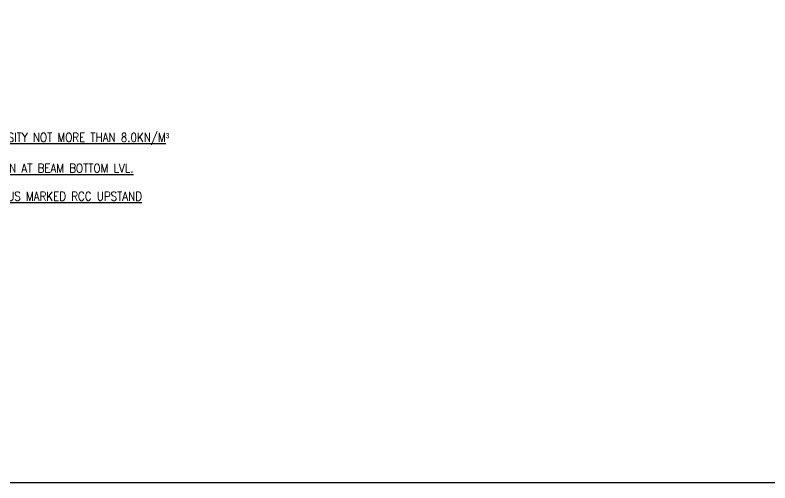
# Model space of a CAD drawing. Header units: millimetres. Extents: x 1078357 to 2594950, y -5122486 to -4636555.
# Drawn here: x 2304140 to 2327986, y -4680491 to -4665705 of the extents above; entities that cross this region are included whole.
import ezdxf

# ---------------------------------------------------------------- set-up
doc = ezdxf.new("R2010")
doc.units = ezdxf.units.MM
doc.layers.add('Boundary', color=40, linetype='Continuous', lineweight=30)
doc.layers.add('S-LEGEND', color=7, linetype='Continuous')
doc.styles.add('ROMANS', font='romans.shx', dxfattribs={"width": 0.85})

msp = doc.modelspace()

# ---------------------------------------------------------------- linework, layer by layer
at = {"layer": 'Boundary', "ltscale": 700, "elevation": 0}
msp.add_lwpolyline([(2273994, -4636994.1), (2377150.9, -4636994.1), (2377150.9, -4680490.6), (2273994, -4680490.6)], close=True, dxfattribs=at)

# ---------------------------------------------------------------- texts
at = {"layer": 'S-LEGEND', "color": 0, "linetype": 'Continuous', "style": 'ROMANS', "width": 0.85}
for s, p in [('%%UTHUS MARKED PROJECTION AT BEAM BOTTOM LVL.', (2299846.2, -4670684.3, 0.2)), ('%%UTHUS MARKED RCC UPSTAND', (2303503.3, -4671572.3, 0))]:
    msp.add_text(s, height=280.28, dxfattribs=at).set_placement(p)
at = {"layer": 'S-LEGEND', "color": 0, "linetype": 'Continuous', "insert": (2291459.2, -4669803.4, 0.2), "char_height": 280.2804, "width": 26415.119, "attachment_point": 7, "style": 'ROMANS'}
msp.add_mtext('{\\L*BLOCK MASONARY MUST BE WITH LIGHT WEIGHT AERATED CONC. BLOCK DENSITY NOT MORE THAN 8.0KN/M\\fArial|b0|i0|c0|p34;\\l³}', dxfattribs=at)

doc.saveas('drawing.dxf')
